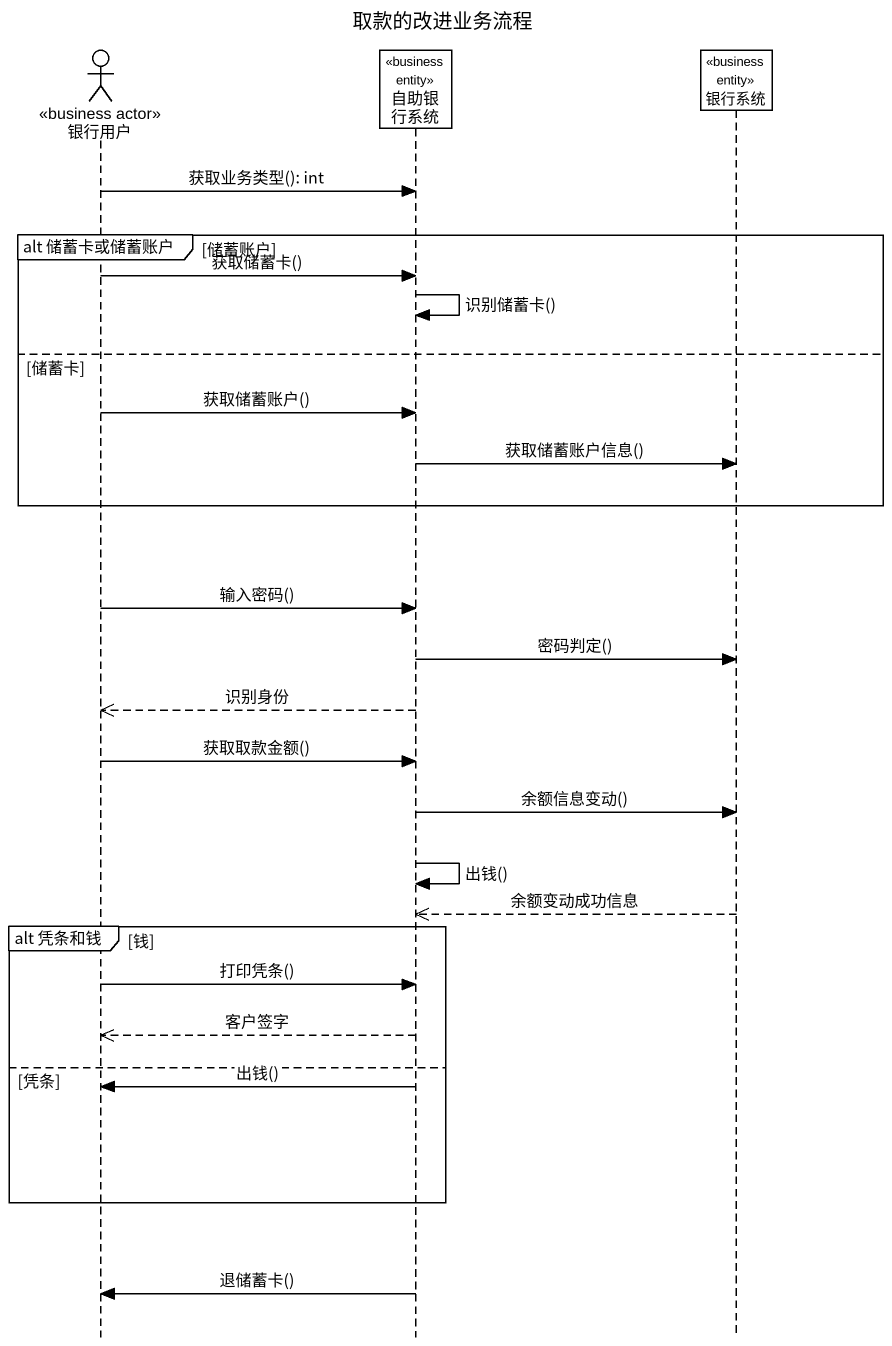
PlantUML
@startuml
title 取款的改进业务流程
hide footbox
actor 银行用户 <<business actor>>
participant 自助银行系统 <<business entity>>
participant 银行系统 <<business entity>>

银行用户 -> 自助银行系统 : 获取业务类型(): int
group alt 储蓄卡或储蓄账户 [储蓄账户]
  银行用户 -> 自助银行系统 : 获取储蓄卡()
  自助银行系统 -> 自助银行系统 : 识别储蓄卡()
else 储蓄卡
  银行用户 -> 自助银行系统 : 获取储蓄账户()
  自助银行系统 -> 银行系统 : 获取储蓄账户信息()
end
银行用户 -> 自助银行系统 : 输入密码()
自助银行系统 -> 银行系统 : 密码判定()
自助银行系统 -->> 银行用户 : 识别身份
银行用户 -> 自助银行系统 : 获取取款金额()
自助银行系统 -> 银行系统 : 余额信息变动()
自助银行系统 -> 自助银行系统 : 出钱()
银行系统 -->> 自助银行系统 : 余额变动成功信息
group alt 凭条和钱 [钱]
  银行用户 -> 自助银行系统 : 打印凭条()
  自助银行系统 -->> 银行用户 : 客户签字
else 凭条
  自助银行系统 -> 银行用户 : 出钱()
end
自助银行系统 -> 银行用户 : 退储蓄卡()
@enduml
